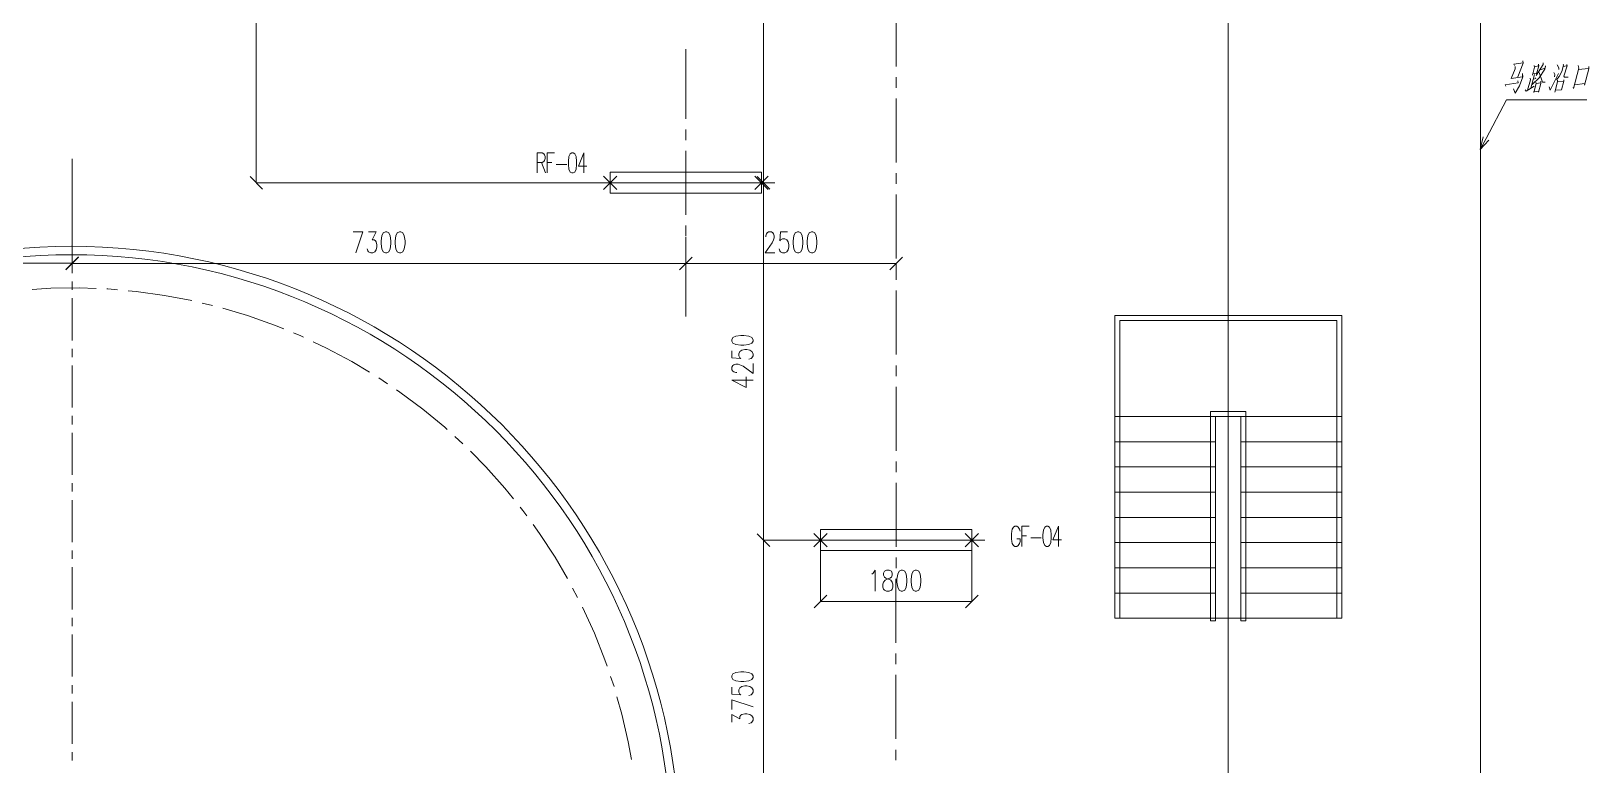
# Model space of a CAD drawing. Header units: millimetres. Extents: x 117 to 78452272, y 10 to 169749766.
# Drawn here: x 78401654 to 78420185, y 169699367 to 169708097 of the extents above; entities that cross this region are included whole.
import ezdxf

# ---------------------------------------------------------------- set-up
doc = ezdxf.new("R2010")
doc.units = ezdxf.units.MM

msp = doc.modelspace()

# ---------------------------------------------------------------- linework, layer by layer
at = {"color": 0, "lineweight": 0}
for points in [[(78415895.326, 169671034.371), (78415895.326, 169725547.156)], [(78418895.805, 169671034.371), (78418895.805, 169725547.156)], [(78404332.518, 169717795.381), (78404332.518, 169706292.47)], [(78410366.224, 169710543.471), (78410366.224, 169706292.47)], [(78411943.813, 169708439.732), (78411943.813, 169707677.439)], [(78409443.63, 169707054.763), (78409443.63, 169707882.986)], [(78419299.143, 169707686.919), (78419293.972, 169707705.879), (78419402.564, 169707721.392), (78419398.254, 169707743.369), (78419405.149, 169707715.359), (78419339.65, 169707554.627)], [(78419642.585, 169707699.416), (78419640.43, 169707721.392)], [(78411943.813, 169707550.318), (78411943.382, 169707423.197)], [(78419307.762, 169707648.998), (78419260.792, 169707535.667), (78419396.962, 169707554.627), (78419396.962, 169707592.548), (78419398.254, 169707551.611), (78419358.179, 169707447.329), (78419307.762, 169707359.422), (78419288.371, 169707409.839)], [(78419307.762, 169707648.998), (78419306.9, 169707677.439)], [(78419490.04, 169707519.723), (78419484.869, 169707538.683)], [(78419537.441, 169707583.068), (78419495.642, 169707418.888)], [(78419665.423, 169707655.462), (78419668.871, 169707683.903), (78419662.838, 169707645.982), (78419592.167, 169707542.131), (78419509.862, 169707463.273)], [(78419537.872, 169707667.959), (78419512.448, 169707573.588), (78419512.879, 169707583.068)], [(78419586.996, 169707683.903), (78419583.98, 169707702.432), (78419589.151, 169707683.903), (78419563.727, 169707589.101), (78419565.45, 169707595.564), (78419516.757, 169707589.101)], [(78419524.513, 169707526.187), (78419554.678, 169707532.651), (78419551.23, 169707542.131)], [(78419537.872, 169707667.959), (78419533.563, 169707689.935)], [(78419586.996, 169707683.903), (78419537.441, 169707674.422)], [(78419642.585, 169707699.416), (78419558.987, 169707570.14)], [(78419633.966, 169707491.713), (78419594.753, 169707605.045)], [(78419665.423, 169707655.462), (78419607.25, 169707636.502)], [(78419712.824, 169707434.832), (78419724.459, 169707393.895), (78419822.708, 169707592.548)], [(78419781.34, 169707583.068), (78419766.689, 169707605.045)], [(78419781.34, 169707583.068), (78419777.893, 169707554.627)], [(78419883.468, 169707696.399), (78419865.8, 169707630.038), (78419845.547, 169707586.084), (78419830.034, 169707557.644), (78419799.439, 169707519.723)], [(78419829.172, 169707661.495), (78419807.626, 169707696.399)], [(78419829.172, 169707661.495), (78419827.017, 169707639.518)], [(78419876.142, 169707677.439), (78419923.112, 169707683.903), (78419923.112, 169707699.416), (78419924.836, 169707683.903), (78419888.208, 169707560.66), (78419895.102, 169707548.164), (78419937.763, 169707548.164)], [(78419883.468, 169707696.399), (78419879.589, 169707705.879)], [(78420065.746, 169707658.478), (78420001.97, 169707412.855), (78419997.23, 169707425.352)], [(78420056.696, 169707639.518), (78420184.679, 169707652.015), (78420183.386, 169707677.439), (78420183.817, 169707648.998), (78420131.676, 169707453.793), (78420136.847, 169707472.753), (78420012.743, 169707460.256)], [(78420065.746, 169707658.478), (78420058.851, 169707686.919)], [(78419190.552, 169707456.809), (78419342.666, 169707482.233), (78419338.357, 169707504.21)], [(78419190.552, 169707456.809), (78419197.447, 169707444.312)], [(78419438.761, 169707381.399), (78419428.419, 169707396.912)], [(78419438.761, 169707381.399), (78419533.132, 169707444.312)], [(78419490.04, 169707519.723), (78419456.428, 169707393.895)], [(78419559.418, 169707472.753), (78419530.546, 169707365.455), (78419529.684, 169707377.951)], [(78419559.418, 169707472.753), (78419612.851, 169707482.233), (78419614.144, 169707501.194), (78419613.282, 169707475.769), (78419585.704, 169707371.918), (78419587.858, 169707381.399), (78419533.132, 169707374.935)], [(78419559.418, 169707472.753), (78419555.108, 169707488.266)], [(78419633.966, 169707491.713), (78419666.716, 169707491.713)], [(78419812.797, 169707494.73), (78419780.047, 169707371.918)], [(78419811.073, 169707494.73), (78419887.346, 169707497.746), (78419886.484, 169707516.707), (78419886.484, 169707501.194), (78419858.474, 169707396.912), (78419787.804, 169707393.895)], [(78419812.797, 169707494.73), (78419811.935, 169707513.69)], [(78411943.382, 169707296.508), (78411943.382, 169706534.215)], [(78418961.304, 169706820.344), (78419204.773, 169707277.978)], [(78419204.773, 169707277.978), (78420161.409, 169707277.978)], [(78409443.63, 169706800.953), (78409443.63, 169706927.642)], [(78418890.634, 169706688.052), (78418925.538, 169706839.304)], [(78418890.634, 169706688.052), (78418961.304, 169706820.344)], [(78418996.639, 169706801.814), (78418890.634, 169706688.052)], [(78407674.714, 169706409.249), (78407674.714, 169706649.701), (78407731.164, 169706649.701), (78407751.848, 169706638.066), (78407762.19, 169706626.862), (78407767.361, 169706603.592), (78407767.361, 169706580.754), (78407762.19, 169706557.915), (78407751.848, 169706546.711), (78407731.164, 169706535.077), (78407674.714, 169706535.077)], [(78407792.785, 169706409.249), (78407792.785, 169706649.701), (78407880.261, 169706649.701)], [(78408230.166, 169706409.249), (78408230.166, 169706649.701), (78408163.374, 169706489.399), (78408266.363, 169706489.399)], [(78409443.63, 169705911.539), (78409443.63, 169706673.832)], [(78402142.164, 169706577.306), (78402142.164, 169706018.406)], [(78402142.164, 169706573.859), (78402142.164, 169705333.248)], [(78407725.993, 169706535.077), (78407772.532, 169706409.249)], [(78407792.785, 169706535.077), (78407849.666, 169706535.077)], [(78407900.945, 169706512.238), (78408024.619, 169706512.238)], [(78404257.538, 169706367.881), (78404407.497, 169706217.49)], [(78408384.435, 169706292.47), (78404330.363, 169706292.47)], [(78408387.882, 169706292.47), (78410499.809, 169706292.47)], [(78408623.163, 169706213.181), (78408463.723, 169706372.19)], [(78408623.163, 169706372.19), (78408463.723, 169706213.181)], [(78410264.528, 169706213.181), (78410423.536, 169706372.19)], [(78410264.528, 169706372.19), (78410423.536, 169706213.181)], [(78410291.244, 169706367.881), (78410441.204, 169706217.49)], [(78410441.204, 169706217.49), (78410291.244, 169706367.881)], [(78410495.93, 169706292.47), (78410364.5, 169706292.47)], [(78410495.93, 169706292.47), (78410364.5, 169706292.47)], [(78410366.224, 169706292.47), (78410366.224, 169702041.9)], [(78411943.382, 169706407.094), (78411943.382, 169706279.973)], [(78411943.382, 169706152.853), (78411942.951, 169705390.991)], [(78402142.164, 169705918.434), (78402142.164, 169705818.461)], [(78402142.164, 169705852.072), (78402142.164, 169705331.524)], [(78402142.164, 169705718.488), (78402142.164, 169705218.193)], [(78405484.36, 169705708.577), (78405601.139, 169705708.577), (78405517.971, 169705458.645)], [(78405667.931, 169705708.577), (78405759.285, 169705708.577), (78405709.299, 169705613.344), (78405734.292, 169705613.344), (78405751.098, 169705601.278), (78405759.285, 169705589.644), (78405767.904, 169705553.877), (78405767.904, 169705529.746), (78405759.285, 169705494.411), (78405742.91, 169705470.279), (78405717.917, 169705458.645), (78405692.924, 169705458.645), (78405667.931, 169705470.279), (78405659.312, 169705482.345), (78405651.125, 169705506.046)], [(78409443.63, 169705657.728), (78409443.63, 169705784.418)], [(78410393.803, 169705649.11), (78410393.803, 169705660.745), (78410401.99, 169705684.876), (78410410.609, 169705696.511), (78410426.984, 169705708.577), (78410460.595, 169705708.577), (78410476.97, 169705696.511), (78410485.588, 169705684.876), (78410493.776, 169705660.745), (78410493.776, 169705637.044), (78410485.588, 169705613.344), (78410468.782, 169705577.578), (78410385.615, 169705458.645), (78410502.394, 169705458.645)], [(78410652.353, 169705708.577), (78410568.755, 169705708.577), (78410560.568, 169705601.278), (78410568.755, 169705613.344), (78410593.749, 169705624.979), (78410618.742, 169705624.979), (78410643.735, 169705613.344), (78410660.541, 169705589.644), (78410668.728, 169705553.877), (78410668.728, 169705529.746), (78410660.541, 169705494.411), (78410643.735, 169705470.279), (78410618.742, 169705458.645), (78410593.749, 169705458.645), (78410568.755, 169705470.279), (78410560.568, 169705482.345), (78410552.38, 169705506.046)], [(78409443.63, 169705644.37), (78409443.63, 169705331.524)], [(78409443.63, 169705644.37), (78409443.63, 169705331.524)], [(78409443.63, 169704702.384), (78409443.63, 169705530.608)], [(78402142.164, 169705335.402), (78392639.572, 169705335.402)], [(78402066.753, 169705260.423), (78402217.144, 169705410.382)], [(78402217.144, 169705408.658), (78402066.753, 169705258.268)], [(78402142.164, 169705333.248), (78409443.63, 169705333.248)], [(78409368.65, 169705258.268), (78409518.609, 169705408.658)], [(78409518.609, 169705408.658), (78409368.65, 169705258.268)], [(78409443.63, 169705333.248), (78411944.244, 169705333.248)], [(78411869.264, 169705258.268), (78412019.224, 169705408.658)], [(78411944.244, 169705240.6), (78411944.244, 169705335.402)], [(78402142.164, 169705118.22), (78402142.164, 169705018.247)], [(78411942.951, 169705263.87), (78411942.951, 169705136.749)], [(78402428.293, 169705034.191), (78402226.624, 169705041.947), (78401887.492, 169705037.638), (78401664.707, 169705023.418)], [(78402682.535, 169705018.678), (78402565.756, 169705029.02), (78402555.845, 169705029.451)], [(78403564.192, 169704890.695), (78403240.142, 169704952.317), (78402904.026, 169704999.287), (78402809.655, 169705007.474)], [(78411942.951, 169705009.629), (78411942.951, 169704247.767)], [(78402142.164, 169704918.274), (78402142.164, 169704417.979)], [(78403811.969, 169704830.798), (78403688.296, 169704860.962)], [(78404658.722, 169704553.718), (78404548.407, 169704598.964), (78404228.235, 169704711.865), (78403935.212, 169704798.91)], [(78414544.831, 169703511.759), (78414544.831, 169704712.296)], [(78414544.831, 169704712.296), (78417245.391, 169704712.296)], [(78417185.493, 169701111.549), (78417185.493, 169704652.398), (78414604.728, 169704652.398), (78414604.728, 169701111.549)], [(78417245.391, 169704712.296), (78417245.391, 169703511.759)], [(78404893.572, 169704455.469), (78404862.115, 169704470.12), (78404776.363, 169704505.455)], [(78405680.858, 169704038.341), (78405468.847, 169704165.892), (78405169.359, 169704325.763), (78405008.627, 169704401.173)], [(78402142.164, 169704318.006), (78402142.164, 169704218.033)], [(78409991.326, 169704292.151), (78409991.326, 169704208.984), (78410098.193, 169704200.366), (78410086.559, 169704208.984), (78410074.493, 169704233.977), (78410074.493, 169704258.97), (78410086.559, 169704283.964), (78410110.259, 169704300.338), (78410146.025, 169704308.957), (78410169.726, 169704308.957), (78410205.492, 169704300.338), (78410229.192, 169704283.964), (78410241.258, 169704258.97), (78410241.258, 169704233.977), (78410229.192, 169704208.984), (78410217.558, 169704200.366), (78410193.426, 169704192.178)], [(78402142.164, 169704118.06), (78402142.164, 169703617.765)], [(78410050.793, 169704034.032), (78410038.727, 169704034.032), (78410015.026, 169704042.219), (78410002.961, 169704050.406), (78409991.326, 169704067.212), (78409991.326, 169704100.393), (78410002.961, 169704117.199), (78410015.026, 169704125.386), (78410038.727, 169704134.004), (78410062.858, 169704134.004), (78410086.559, 169704125.386), (78410122.325, 169704109.011), (78410241.258, 169704025.413), (78410241.258, 169704142.192)], [(78411942.951, 169704120.646), (78411942.951, 169703993.525)], [(78405895.024, 169703900.447), (78405789.45, 169703971.548)], [(78406602.16, 169703358.353), (78406575.012, 169703383.346), (78406313.445, 169703599.667), (78406041.536, 169703802.198), (78406001.03, 169703829.777)], [(78409991.326, 169703942.246), (78410158.091, 169703858.648), (78410158.091, 169703983.614)], [(78409991.326, 169703942.246), (78410241.258, 169703942.246)], [(78411942.951, 169703866.405), (78411942.52, 169703104.112)], [(78402142.164, 169703517.792), (78402142.164, 169703417.82)], [(78414544.831, 169703511.759), (78414544.831, 169701111.549)], [(78414544.831, 169703511.759), (78415744.936, 169703511.759)], [(78417245.391, 169703511.759), (78414544.831, 169703511.759)], [(78416105.183, 169703572.088), (78415685.039, 169703572.088)], [(78415685.039, 169703572.088), (78415685.039, 169701081.385)], [(78415744.936, 169703511.759), (78415744.936, 169701111.549)], [(78416045.286, 169703511.759), (78415744.936, 169703511.759)], [(78415744.936, 169703511.759), (78415744.936, 169701081.385)], [(78416045.286, 169701111.549), (78416045.286, 169703511.759)], [(78417245.391, 169703511.759), (78416045.286, 169703511.759)], [(78416045.286, 169701081.385), (78416045.286, 169703511.759)], [(78416105.183, 169701081.385), (78416105.183, 169703572.088)], [(78417245.391, 169701111.549), (78417245.391, 169703511.759)], [(78402142.164, 169703317.847), (78402142.164, 169702817.551)], [(78406790.04, 169703186.417), (78406696.1, 169703272.6)], [(78407393.324, 169702530.991), (78407289.473, 169702659.405), (78407063.673, 169702912.784), (78406880.963, 169703097.648)], [(78414544.831, 169703211.841), (78415744.936, 169703211.841)], [(78417245.391, 169703211.841), (78416045.286, 169703211.841)], [(78411942.52, 169702977.422), (78411942.52, 169702850.301)], [(78414544.831, 169702911.922), (78415744.936, 169702911.922)], [(78417245.391, 169702911.922), (78416045.286, 169702911.922)], [(78402142.164, 169702717.579), (78402142.164, 169702617.606)], [(78411942.52, 169702723.181), (78411942.52, 169701960.887)], [(78414544.831, 169702611.573), (78415744.936, 169702611.573)], [(78417245.391, 169702611.573), (78416045.286, 169702611.573)], [(78402142.164, 169702517.633), (78402142.164, 169702017.338)], [(78407550.178, 169702330.184), (78407502.777, 169702395.252), (78407473.044, 169702431.88)], [(78408035.391, 169701582.973), (78407887.587, 169701836.783), (78407702.292, 169702120.758), (78407624.727, 169702227.195)], [(78413417.551, 169702148.337), (78413412.38, 169702171.175), (78413397.298, 169702194.014), (78413381.785, 169702205.649), (78413355.93, 169702205.649), (78413340.417, 169702194.014), (78413325.334, 169702171.175), (78413320.163, 169702148.337), (78413314.992, 169702114.294), (78413314.992, 169702056.982), (78413320.163, 169702022.94), (78413325.334, 169701999.67), (78413340.417, 169701976.831), (78413355.93, 169701965.628), (78413381.785, 169701965.628), (78413397.298, 169701976.831), (78413412.38, 169701999.67), (78413417.551, 169702022.94), (78413417.551, 169702056.982), (78413381.785, 169702056.982)], [(78413438.235, 169701965.628), (78413438.235, 169702205.649), (78413525.711, 169702205.649)], [(78413875.616, 169701965.628), (78413875.616, 169702205.649), (78413808.824, 169702045.778), (78413911.382, 169702045.778)], [(78414544.831, 169702311.654), (78415744.936, 169702311.654)], [(78417245.391, 169702311.654), (78416045.286, 169702311.654)], [(78410291.244, 169702116.88), (78410441.204, 169701966.489)], [(78410441.204, 169701966.489), (78410291.244, 169702116.88)], [(78410884.618, 169702041.9), (78410364.5, 169702041.9)], [(78410884.618, 169702041.9), (78410364.5, 169702041.9)], [(78410366.224, 169702041.9), (78410366.224, 169698290.763)], [(78410888.496, 169702041.9), (78413000.423, 169702041.9)], [(78411123.777, 169701962.18), (78410964.338, 169702121.189)], [(78411123.777, 169702121.189), (78410964.338, 169701962.18)], [(78412764.711, 169701962.18), (78412924.15, 169702121.189)], [(78412764.711, 169702121.189), (78412924.15, 169701962.18)], [(78413438.235, 169702091.456), (78413494.685, 169702091.456)], [(78413546.395, 169702068.617), (78413669.638, 169702068.617)], [(78414544.831, 169702011.736), (78415744.936, 169702011.736)], [(78417245.391, 169702011.736), (78416045.286, 169702011.736)], [(78402142.164, 169701917.365), (78402142.164, 169701817.392)], [(78411045.35, 169701913.056), (78411045.35, 169701307.186)], [(78411942.52, 169701834.198), (78411942.52, 169701707.077)], [(78412845.723, 169701913.056), (78412845.723, 169701307.186)], [(78402142.164, 169701717.419), (78402142.164, 169701217.124)], [(78411653.806, 169701636.407), (78411670.611, 169701648.472), (78411695.605, 169701684.239), (78411695.605, 169701434.306)], [(78414544.831, 169701711.386), (78415744.936, 169701711.386)], [(78417245.391, 169701711.386), (78416045.286, 169701711.386)], [(78408154.325, 169701358.034), (78408095.72, 169701470.934)], [(78411942.089, 169701579.956), (78411942.089, 169700817.663)], [(78414544.831, 169701411.468), (78415744.936, 169701411.468)], [(78417245.391, 169701411.468), (78416045.286, 169701411.468)], [(78408506.384, 169700539.722), (78408480.098, 169700617.718), (78408355.132, 169700933.149), (78408214.222, 169701242.117), (78408212.93, 169701244.703)], [(78411120.33, 169701384.32), (78410970.37, 169701233.93)], [(78412845.723, 169701308.909), (78411045.35, 169701308.909)], [(78412770.744, 169701233.93), (78412921.134, 169701384.32)], [(78402142.164, 169701117.151), (78402142.164, 169701017.178)], [(78414544.831, 169701111.549), (78415744.936, 169701111.549)], [(78415685.039, 169701081.385), (78415744.936, 169701081.385)], [(78416045.286, 169701111.549), (78415744.936, 169701111.549)], [(78417245.391, 169701111.549), (78416045.286, 169701111.549)], [(78416105.183, 169701081.385), (78416045.286, 169701081.385)], [(78402142.164, 169700917.205), (78402142.164, 169700417.341)], [(78411942.089, 169700690.543), (78411942.089, 169700563.853)], [(78402142.164, 169700316.937), (78402142.164, 169700216.964)], [(78408588.259, 169700298.408), (78408547.321, 169700419.065)], [(78409991.326, 169700291.082), (78409991.326, 169700207.915), (78410098.193, 169700199.728), (78410086.559, 169700207.915), (78410074.493, 169700232.908), (78410074.493, 169700257.902), (78410086.559, 169700282.895), (78410110.259, 169700299.701), (78410146.025, 169700307.888), (78410169.726, 169700307.888), (78410205.492, 169700299.701), (78410229.192, 169700282.895), (78410241.258, 169700257.902), (78410241.258, 169700232.908), (78410229.192, 169700207.915), (78410217.558, 169700199.728), (78410193.426, 169700191.109)], [(78411942.089, 169700436.732), (78411941.658, 169699674.439)], [(78402142.164, 169700116.992), (78402142.164, 169699617.127)], [(78408794.668, 169699431.402), (78408757.609, 169699639.104), (78408681.337, 169699970.049), (78408623.163, 169700175.596)], [(78409991.326, 169700024.344), (78409991.326, 169700141.123), (78410241.258, 169700057.956)], [(78409991.326, 169699874.385), (78409991.326, 169699966.171), (78410086.559, 169699916.184), (78410086.559, 169699941.177), (78410098.193, 169699957.983), (78410110.259, 169699966.171), (78410146.025, 169699974.358), (78410169.726, 169699974.358), (78410205.492, 169699966.171), (78410229.192, 169699949.365), (78410241.258, 169699924.371), (78410241.258, 169699899.378), (78410229.192, 169699874.385), (78410217.558, 169699866.198), (78410193.426, 169699858.01)], [(78402142.164, 169699516.723), (78402142.164, 169699416.751)], [(78411941.658, 169699547.319), (78411941.658, 169699420.629)]]:
    msp.add_lwpolyline(points, dxfattribs=at)
for points in [[(78408044.872, 169706512.238), (78408044.872, 169706546.711), (78408050.043, 169706603.592), (78408065.556, 169706638.066), (78408086.24, 169706649.701), (78408101.753, 169706649.701), (78408122.006, 169706638.066), (78408137.519, 169706603.592), (78408142.69, 169706546.711), (78408142.69, 169706512.238), (78408137.519, 169706455.357), (78408122.006, 169706420.883), (78408101.753, 169706409.249), (78408086.24, 169706409.249), (78408065.556, 169706420.883), (78408050.043, 169706455.357)], [(78410343.816, 169706167.504), (78410343.816, 169706417.867), (78408543.443, 169706417.867), (78408543.443, 169706167.504)], [(78405867.877, 169705708.577), (78405842.883, 169705696.511), (78405826.077, 169705660.745), (78405817.89, 169705601.278), (78405817.89, 169705565.512), (78405826.077, 169705506.046), (78405842.883, 169705470.279), (78405867.877, 169705458.645), (78405884.682, 169705458.645), (78405909.675, 169705470.279), (78405926.05, 169705506.046), (78405934.669, 169705565.512), (78405934.669, 169705601.278), (78405926.05, 169705660.745), (78405909.675, 169705696.511), (78405884.682, 169705708.577)], [(78406034.642, 169705708.577), (78406009.648, 169705696.511), (78405992.843, 169705660.745), (78405984.655, 169705601.278), (78405984.655, 169705565.512), (78405992.843, 169705506.046), (78406009.648, 169705470.279), (78406034.642, 169705458.645), (78406051.016, 169705458.645), (78406076.441, 169705470.279), (78406092.815, 169705506.046), (78406101.434, 169705565.512), (78406101.434, 169705601.278), (78406092.815, 169705660.745), (78406076.441, 169705696.511), (78406051.016, 169705708.577)], [(78410768.701, 169705708.577), (78410743.708, 169705696.511), (78410727.333, 169705660.745), (78410718.715, 169705601.278), (78410718.715, 169705565.512), (78410727.333, 169705506.046), (78410743.708, 169705470.279), (78410768.701, 169705458.645), (78410785.507, 169705458.645), (78410810.5, 169705470.279), (78410827.306, 169705506.046), (78410835.493, 169705565.512), (78410835.493, 169705601.278), (78410827.306, 169705660.745), (78410810.5, 169705696.511), (78410785.507, 169705708.577)], [(78410935.466, 169705708.577), (78410910.473, 169705696.511), (78410894.098, 169705660.745), (78410885.48, 169705601.278), (78410885.48, 169705565.512), (78410894.098, 169705506.046), (78410910.473, 169705470.279), (78410935.466, 169705458.645), (78410952.272, 169705458.645), (78410977.265, 169705470.279), (78410994.071, 169705506.046), (78411002.258, 169705565.512), (78411002.258, 169705601.278), (78410994.071, 169705660.745), (78410977.265, 169705696.511), (78410952.272, 169705708.577)], [(78409991.326, 169704408.93), (78410002.961, 169704383.936), (78410038.727, 169704367.131), (78410098.193, 169704358.943), (78410133.96, 169704358.943), (78410193.426, 169704367.131), (78410229.192, 169704383.936), (78410241.258, 169704408.93), (78410241.258, 169704425.736), (78410229.192, 169704450.729), (78410193.426, 169704467.103), (78410133.96, 169704475.722), (78410098.193, 169704475.722), (78410038.727, 169704467.103), (78410002.961, 169704450.729), (78409991.326, 169704425.736)], [(78412845.723, 169701916.503), (78412845.723, 169702166.866), (78411045.35, 169702166.866), (78411045.35, 169701916.503)], [(78413690.322, 169702068.617), (78413690.322, 169702102.659), (78413695.493, 169702159.971), (78413711.006, 169702194.014), (78413731.69, 169702205.649), (78413746.772, 169702205.649), (78413767.456, 169702194.014), (78413782.969, 169702159.971), (78413788.14, 169702102.659), (78413788.14, 169702068.617), (78413782.969, 169702011.305), (78413767.456, 169701976.831), (78413746.772, 169701965.628), (78413731.69, 169701965.628), (78413711.006, 169701976.831), (78413695.493, 169702011.305)], [(78411829.189, 169701684.239), (78411804.196, 169701672.173), (78411795.577, 169701648.472), (78411795.577, 169701624.772), (78411804.196, 169701600.641), (78411820.571, 169701589.006), (78411854.182, 169701576.94), (78411879.175, 169701565.305), (78411895.55, 169701541.174), (78411904.169, 169701517.473), (78411904.169, 169701481.707), (78411895.55, 169701458.007), (78411887.363, 169701445.941), (78411862.37, 169701434.306), (78411829.189, 169701434.306), (78411804.196, 169701445.941), (78411795.577, 169701458.007), (78411787.39, 169701481.707), (78411787.39, 169701517.473), (78411795.577, 169701541.174), (78411812.383, 169701565.305), (78411837.376, 169701576.94), (78411870.557, 169701589.006), (78411887.363, 169701600.641), (78411895.55, 169701624.772), (78411895.55, 169701648.472), (78411887.363, 169701672.173), (78411862.37, 169701684.239)], [(78412004.141, 169701684.239), (78411979.148, 169701672.173), (78411962.342, 169701636.407), (78411954.155, 169701576.94), (78411954.155, 169701541.174), (78411962.342, 169701481.707), (78411979.148, 169701445.941), (78412004.141, 169701434.306), (78412020.516, 169701434.306), (78412045.94, 169701445.941), (78412062.315, 169701481.707), (78412070.934, 169701541.174), (78412070.934, 169701576.94), (78412062.315, 169701636.407), (78412045.94, 169701672.173), (78412020.516, 169701684.239)], [(78412170.906, 169701684.239), (78412145.913, 169701672.173), (78412129.108, 169701636.407), (78412120.92, 169701576.94), (78412120.92, 169701541.174), (78412129.108, 169701481.707), (78412145.913, 169701445.941), (78412170.906, 169701434.306), (78412187.281, 169701434.306), (78412212.275, 169701445.941), (78412229.08, 169701481.707), (78412237.268, 169701541.174), (78412237.268, 169701576.94), (78412229.08, 169701636.407), (78412212.275, 169701672.173), (78412187.281, 169701684.239)], [(78409991.326, 169700407.861), (78410002.961, 169700382.868), (78410038.727, 169700366.493), (78410098.193, 169700357.875), (78410133.96, 169700357.875), (78410193.426, 169700366.493), (78410229.192, 169700382.868), (78410241.258, 169700407.861), (78410241.258, 169700424.667), (78410229.192, 169700449.66), (78410193.426, 169700466.466), (78410133.96, 169700474.653), (78410098.193, 169700474.653), (78410038.727, 169700466.466), (78410002.961, 169700449.66), (78409991.326, 169700424.667)]]:
    msp.add_lwpolyline(points, close=True, dxfattribs=at)
for major_axis, ratio in [((0, 7246.308), 0.999286), ((0, 7146.336), 0.999276)]:
    msp.add_ellipse((78402131.391, 169698290.763), major_axis=major_axis, ratio=ratio, start_param=0, end_param=6.283185, dxfattribs=at)

doc.saveas('drawing.dxf')
